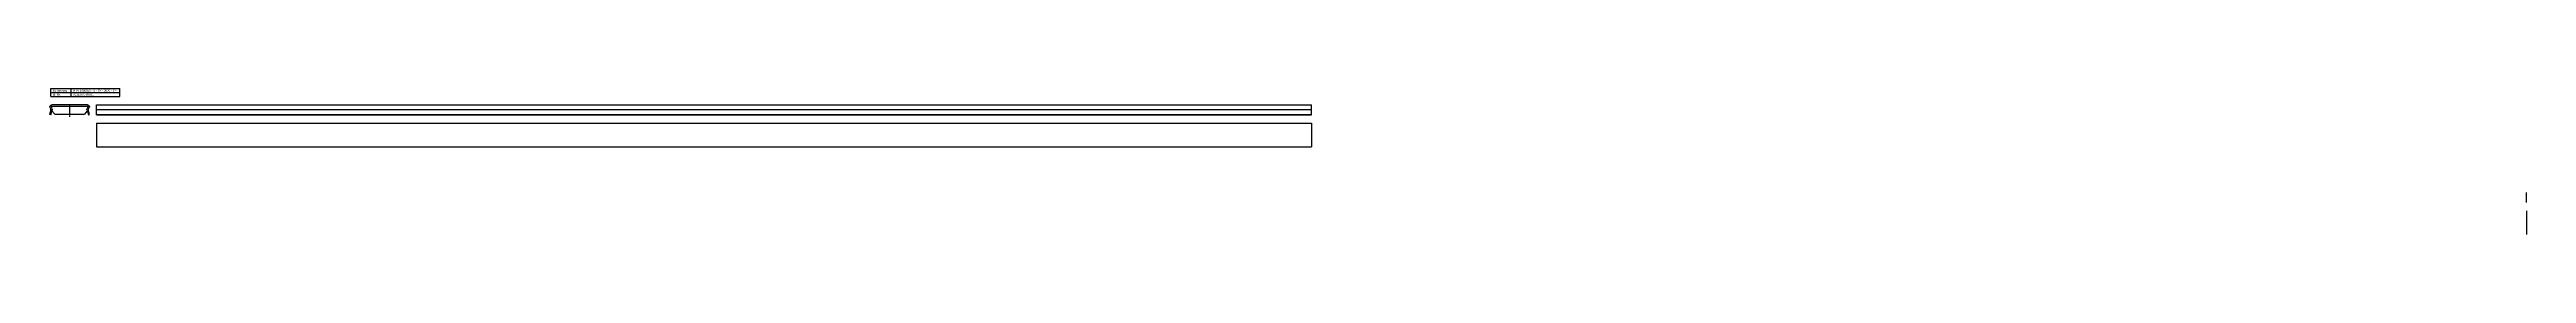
# Model space of a CAD drawing. Header units: millimetres. Extents: x 1055 to 7171, y 2207 to 2566.
import ezdxf

# ---------------------------------------------------------------- set-up
doc = ezdxf.new("R2010")
doc.units = ezdxf.units.MM
doc.header["$LTSCALE"] = 5
doc.linetypes.add('MITTE2', pattern=[1.125, 0.75, -0.125, 0.125, -0.125])
doc.layers.add('HALFEN', color=2, linetype='CONTINUOUS')
doc.styles.add('ARIAL50', font='arial.ttf', dxfattribs={"height": 5})

msp = doc.modelspace()

# ---------------------------------------------------------------- linework, layer by layer
at = {"layer": 'HALFEN'}
for p, q in [((1058.1, 2513.6), (1054.5, 2502.1)), ((1055.8, 2518.7), (1057.9, 2515.2)), ((1057.4, 2501.3), (1060.9, 2512.7)), ((1057.8, 2566.2), (1227.8, 2566.2)), ((1057.8, 2546.3), (1057.8, 2566.2)), ((1057.8, 2556.2), (1227.8, 2556.2)), ((1057.8, 2546.3), (1227.8, 2546.3)), ((1060.4, 2516.8), (1058.4, 2520.2)), ((1148.1, 2526.2), (1060.1, 2526.2)), ((1060.1, 2523.2), (1148.1, 2523.2)), ((1107.8, 2546.3), (1107.8, 2566.2)), ((1147.2, 2512.7), (1150.8, 2501.3)), ((1149.8, 2520.2), (1147.7, 2516.8)), ((1153.6, 2502.1), (1150.1, 2513.6)), ((1150.3, 2515.2), (1152.4, 2518.7)), ((1170.8, 2526.2), (4170.7, 2526.2)), ((1170.8, 2501.2), (1170.8, 2526.2)), ((1227.8, 2546.3), (1227.8, 2566.2)), ((4170.7, 2501.2), (4170.7, 2526.2)), ((1057.4, 2501.3), (1054.5, 2502.1)), ((1150.8, 2501.3), (1153.6, 2502.1)), ((1170.8, 2502.1), (4170.7, 2502.1)), ((1170.8, 2501.2), (4170.7, 2501.2)), ((1170.8, 2481.2), (4170.7, 2481.2)), ((1170.8, 2481.2), (1170.8, 2422.7)), ((1170.8, 2481), (4170.7, 2481)), ((4170.7, 2481.2), (4170.7, 2422.7)), ((1170.8, 2423), (4170.7, 2423)), ((1170.8, 2422.7), (4170.7, 2422.7)), ((7170.7, 2285.4), (7170.7, 2310.4)), ((7170.7, 2265.4), (7170.7, 2206.9))]:
    msp.add_line(p, q, dxfattribs=at)
at = {"layer": 'HALFEN', "color": 1}
for p, q in [((1059.6, 2523.2), (1059.6, 2518.2)), ((1067.6, 2503.2), (1060.6, 2511.6)), ((1147.6, 2511.6), (1140.6, 2503.2)), ((1148.6, 2523.2), (1148.6, 2518.2)), ((1171.8, 2514.2), (4170.7, 2514.2)), ((1067.6, 2503.2), (1140.6, 2503.2))]:
    msp.add_line(p, q, dxfattribs=at)
at = {"layer": 'HALFEN', "color": 1, "linetype": 'MITTE2'}
msp.add_line((1104.1, 2526.2), (1104.1, 2496.7), dxfattribs=at)
at = {"layer": 'HALFEN', "extrusion": (0, 0, -1)}
for centre, start, end in [((-1060.1, 2521.2), 329, 90), ((-1056.1, 2514.2), 149, 197), ((-1152, 2514.2), 343, 31), ((-1148.1, 2521.2), 90, 211)]:
    msp.add_arc(centre, 5, start, end, dxfattribs=at)
at = {"layer": 'HALFEN'}
for centre, start, end in [((1056.1, 2514.2), 343, 31), ((1060.1, 2521.2), 90, 211), ((1148.1, 2521.2), 329, 90), ((1152, 2514.2), 149, 197)]:
    msp.add_arc(centre, 2, start, end, dxfattribs=at)

# ---------------------------------------------------------------- texts
at = {"layer": 'HALFEN', "style": 'ARIAL50'}
for s, p in [('Benennung', (1062.8, 2558.8)), ('Id. Nr.', (1062.8, 2548.8)), ('0015.070-00001', (1112.8, 2548.8)), ('HTU 100/25/3 - S - SV - 3000 - SF', (1112.8, 2558.8))]:
    msp.add_text(s, height=5, dxfattribs=at).set_placement(p)

doc.saveas('drawing.dxf')
